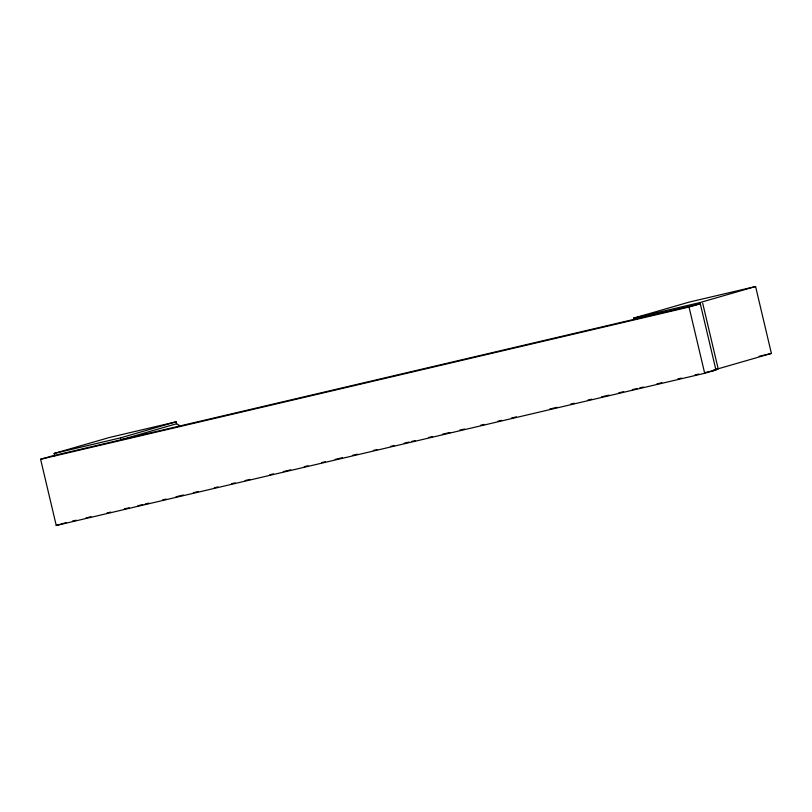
<?xml version="1.0" encoding="UTF-8"?>
<svg xmlns="http://www.w3.org/2000/svg" width="812" height="812" viewBox="0 0 812 812"><rect width="100%" height="100%" fill="white"/><g stroke="black" fill="none" stroke-linecap="round" stroke-linejoin="round"><path stroke-width="1.22" d="M54.739 455.908L54.16 453.441L109.742 437.404L176.113 421.814L176.569 423.752L180.883 426.391M40.6 459.267L51.866 456.019L700.299 303.8L689.033 307.048L40.6 459.267L56.251 525.486L704.684 373.276L715.951 370.018L700.005 302.551L755.586 286.514L771.4 353.423L715.829 369.47M54.16 453.441L120.531 437.861L176.113 421.814M176.569 423.752L120.988 439.799L120.531 437.861M644.799 316.244L633.928 319.38L633.634 318.142L689.205 302.094L755.586 286.514M56.251 525.486L66.391 522.563M633.634 318.142L700.005 302.551M759.108 356.306L771.4 353.423M713.362 370.049L718.204 368.902L702.684 303.231M72.451 521.081L76.155 520.208M86.021 517.894L90.954 516.736M106.981 512.971L110.686 512.108M124.246 508.921L129.179 507.764M137.817 505.734L142.75 504.577M145.216 503.998L148.911 503.135M162.481 499.948L166.176 499.075M176.042 496.761L183.441 495.026M193.307 492.711L198.24 491.554M214.266 487.789L217.971 486.916M231.532 483.739L235.236 482.866M245.102 480.552L250.035 479.395M269.767 474.766L273.461 473.893M283.327 471.579L290.726 469.843M304.297 466.656L307.992 465.783M321.552 462.607L325.257 461.734M335.123 459.419L342.522 457.684M352.388 455.37L357.321 454.212M373.347 450.447L377.052 449.574M390.613 446.387L394.317 445.524M404.183 443.21L409.116 442.053M411.582 441.474L415.277 440.601M428.837 437.414L432.542 436.551M442.408 434.237L449.807 432.491M459.673 430.177L464.606 429.02M480.633 425.255L484.338 424.392M497.898 421.205L501.603 420.342M511.469 418.018L516.402 416.86M549.694 409.045L557.093 407.309M570.653 404.122L574.358 403.259M587.918 400.072L591.623 399.21M601.489 396.885L608.888 395.15M618.754 392.835L623.687 391.678M632.315 389.648L637.247 388.491M639.714 387.913L643.419 387.05M656.959 383.873L661.871 382.716M677.847 378.96L681.542 378.098M695.062 374.921L698.746 374.058M704.887 372.617L715.951 370.018M689.033 307.048L704.684 373.276"/></g></svg>
